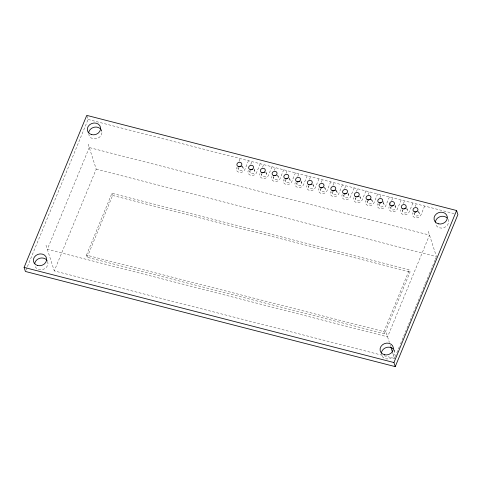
<?xml version="1.0" encoding="UTF-8"?>
<svg xmlns="http://www.w3.org/2000/svg" width="482" height="482" viewBox="0 0 482 482"><rect width="100%" height="100%" fill="white"/><g stroke="black" fill="none" stroke-linecap="round" stroke-linejoin="round"><path stroke-width="0.36" stroke-dasharray="2.41 1.81" d="M25.986 270.089L27.131 267.311M27.414 266.618L88.073 119.458L86.977 116.06M399.367 346.672L394.517 358.439L54.273 270.902L96.219 169.134L87.959 143.479M86.453 255.111L111.932 193.288L409.369 269.812L410.068 271.969L384.588 333.791L87.146 257.268L86.453 255.111L383.889 331.634L384.588 333.791M87.146 257.268L112.625 195.451L111.932 193.288M239.036 161.313L240.163 158.584M248.483 160.723L244.832 169.592A4.501 3.886 -17.8 0 1 239.102 172.321A4.501 3.886 -17.8 0 1 236.505 167.453M250.779 164.332L251.905 161.603M260.226 163.747L256.569 172.616A4.501 3.886 -17.8 0 1 250.845 175.346A4.501 3.886 -17.8 0 1 248.248 170.471M262.521 167.356L263.648 164.627M271.969 166.766L268.311 175.635A4.501 3.886 -17.8 0 1 262.588 178.364A4.501 3.886 -17.8 0 1 259.991 173.496M274.264 170.375L275.391 167.646M283.711 169.785L280.054 178.653A4.501 3.886 -17.8 0 1 274.33 181.383A4.501 3.886 -17.8 0 1 271.734 176.514M286.007 173.393L287.133 170.67M295.454 172.809L291.797 181.678A4.501 3.886 -17.8 0 1 286.073 184.407A4.501 3.886 -17.8 0 1 283.476 179.533M297.749 176.418L298.876 173.689M307.197 175.828L303.54 184.696A4.501 3.886 -17.8 0 1 297.81 187.426A4.501 3.886 -17.8 0 1 295.219 182.558M309.492 179.437L310.613 176.707M318.939 178.852L315.282 187.715A4.501 3.886 -17.8 0 1 309.552 190.45A4.501 3.886 -17.8 0 1 306.962 185.576M321.235 182.461L322.356 179.732M330.676 181.871L327.025 190.739A4.501 3.886 -17.8 0 1 321.295 193.469A4.501 3.886 -17.8 0 1 318.704 188.601M332.978 185.48L334.098 182.75M342.419 184.889L338.768 193.758A4.501 3.886 -17.8 0 1 333.038 196.487A4.501 3.886 -17.8 0 1 330.447 191.619M344.714 188.498L345.841 185.775M354.162 187.914L350.51 196.783A4.501 3.886 -17.8 0 1 344.781 199.512A4.501 3.886 -17.8 0 1 342.184 194.638M356.457 191.523L357.584 188.793M365.904 190.932L362.247 199.801A4.501 3.886 -17.8 0 1 356.523 202.53A4.501 3.886 -17.8 0 1 353.927 197.662M368.2 194.541L369.326 191.812M377.647 193.957L373.99 202.82A4.501 3.886 -17.8 0 1 368.266 205.555A4.501 3.886 -17.8 0 1 365.669 200.681M379.943 197.566L381.069 194.836M389.39 196.975L385.733 205.844A4.501 3.886 -17.8 0 1 380.009 208.573A4.501 3.886 -17.8 0 1 377.412 203.705M389.715 205.356L390.559 203.314M391.685 200.584L392.812 197.855M401.132 199.994L397.475 208.863A4.501 3.886 -17.8 0 1 391.752 211.592A4.501 3.886 -17.8 0 1 389.155 206.724M403.428 203.603L404.555 200.874M412.875 203.018L409.218 211.887A4.501 3.886 -17.8 0 1 403.488 214.617A4.501 3.886 -17.8 0 1 400.897 209.742M415.171 206.627L416.291 203.898M424.618 206.037L420.961 214.906A4.501 3.886 -17.8 0 1 415.231 217.635A4.501 3.886 -17.8 0 1 412.64 212.767M383.889 331.634L409.369 269.812M400.512 343.901L425.335 283.669M425.624 282.976L429.046 274.668M429.329 273.975L435.035 260.129M435.324 259.437L436.18 257.364M88.073 119.458L454.285 213.671M96.219 169.134L436.463 256.671L428.203 231.011M112.625 195.451L410.068 271.969M418.581 211.255L419.238 213.297M413.924 213.02L414.363 214.376M406.621 207.555L407.495 210.273M402.181 209.995L402.621 211.357M395.095 205.218L395.752 207.254M390.444 206.977L390.878 208.332M383.136 201.512L384.009 204.229M378.701 203.952L379.135 205.314M371.61 199.174L372.267 201.211M366.959 200.934L367.392 202.295M359.867 196.15L360.524 198.192M355.216 197.915L355.65 199.271M348.131 193.131L348.781 195.168M393.957 349.595L394.613 351.631M343.473 194.891L343.913 196.252M386.257 332.779L389.36 342.425M390.257 345.208L390.709 346.606M392.728 352.872L394.517 358.439M336.388 190.113L337.045 192.149M331.73 191.872L332.17 193.228M324.645 187.088L325.302 189.125M319.988 188.848L320.428 190.209M312.902 184.07L313.559 186.106M308.245 185.829L308.685 187.191M301.16 181.045L301.816 183.088M296.502 182.811L296.942 184.166M289.417 178.027L290.074 180.063M284.76 179.786L285.199 181.148M277.674 175.008L278.331 177.045M273.023 176.767L273.457 178.123M265.931 171.984L266.588 174.026M261.28 173.743L261.714 175.105M254.189 168.965L254.845 171.002M249.537 170.724L249.971 172.086M242.452 165.941L243.103 167.983M237.795 167.706L238.235 169.062M101.202 129.489L101.859 131.526M46.013 245.248L54.273 270.902M289.073 178.72A2.5 2.157 -17.8 0 1 289.646 181.726A2.5 2.157 -17.8 0 1 286.2 182.491A2.5 2.157 -17.8 0 1 285.627 179.485M406.495 208.929A2.5 2.157 -17.8 0 1 407.067 211.935A2.5 2.157 -17.8 0 1 403.621 212.701A2.5 2.157 -17.8 0 1 403.048 209.694M47.61 261.455A6.748 5.832 -17.8 0 1 42.976 269.48A6.748 5.832 -17.8 0 1 34.74 265.353M100.431 128.851A6.748 5.832 -17.8 0 1 98.027 138.153A6.748 5.832 -17.8 0 1 88.7 134.448M418.237 211.947A2.5 2.157 -17.8 0 1 418.81 214.954A2.5 2.157 -17.8 0 1 415.363 215.719A2.5 2.157 -17.8 0 1 414.791 212.713M394.113 350.197A6.748 5.832 -17.8 0 1 389.119 358.831A6.748 5.832 -17.8 0 1 381.401 353.017M242.109 166.639A2.5 2.157 -17.8 0 1 242.675 169.646A2.5 2.157 -17.8 0 1 239.229 170.405A2.5 2.157 -17.8 0 1 238.662 167.399M448.067 219.286A6.748 5.832 -17.8 0 1 443.928 227.685A6.748 5.832 -17.8 0 1 435.415 223.642M394.752 205.91A2.5 2.157 -17.8 0 1 395.324 208.917A2.5 2.157 -17.8 0 1 391.878 209.682A2.5 2.157 -17.8 0 1 391.306 206.676M265.594 172.677A2.5 2.157 -17.8 0 1 266.16 175.683A2.5 2.157 -17.8 0 1 262.714 176.448A2.5 2.157 -17.8 0 1 262.148 173.442M383.015 202.886A2.5 2.157 -17.8 0 1 383.582 205.892A2.5 2.157 -17.8 0 1 380.135 206.657A2.5 2.157 -17.8 0 1 379.569 203.651M253.851 169.658A2.5 2.157 -17.8 0 1 254.418 172.664A2.5 2.157 -17.8 0 1 250.971 173.43A2.5 2.157 -17.8 0 1 250.405 170.423M312.559 184.763A2.5 2.157 -17.8 0 1 313.131 187.769A2.5 2.157 -17.8 0 1 309.685 188.534A2.5 2.157 -17.8 0 1 309.113 185.528M300.816 181.738A2.5 2.157 -17.8 0 1 301.389 184.745A2.5 2.157 -17.8 0 1 297.942 185.51A2.5 2.157 -17.8 0 1 297.37 182.503M347.787 193.824A2.5 2.157 -17.8 0 1 348.353 196.831A2.5 2.157 -17.8 0 1 344.907 197.596A2.5 2.157 -17.8 0 1 344.341 194.589M277.331 175.701A2.5 2.157 -17.8 0 1 277.903 178.708A2.5 2.157 -17.8 0 1 274.457 179.473A2.5 2.157 -17.8 0 1 273.884 176.466M359.53 196.843A2.5 2.157 -17.8 0 1 360.096 199.849A2.5 2.157 -17.8 0 1 356.65 200.614A2.5 2.157 -17.8 0 1 356.084 197.608M324.302 187.781A2.5 2.157 -17.8 0 1 324.868 190.788A2.5 2.157 -17.8 0 1 321.422 191.553A2.5 2.157 -17.8 0 1 320.855 188.546M371.273 199.867A2.5 2.157 -17.8 0 1 371.839 202.874A2.5 2.157 -17.8 0 1 368.393 203.639A2.5 2.157 -17.8 0 1 367.826 200.633M336.044 190.806A2.5 2.157 -17.8 0 1 336.611 193.812A2.5 2.157 -17.8 0 1 333.164 194.577A2.5 2.157 -17.8 0 1 332.598 191.571M89.272 147.552L47.326 249.321L387.57 336.858L429.516 235.089L89.272 147.552"/><path stroke-width="0.72" d="M24.1 267.402L86.76 115.379L456.587 210.526L457.9 214.598L395.24 366.621L25.413 271.474L24.1 267.402L393.927 362.542L395.24 366.621M393.927 362.542L456.587 210.526M390.932 347.299L392.499 352.173M286.073 179.033A2.5 2.157 -17.8 0 1 287.881 178.412M435.354 222.112A6.748 5.832 -17.8 0 1 440.054 216.683A6.748 5.832 -17.8 0 1 447.145 218.051M404.037 208.899A2.5 2.157 -17.8 0 1 405.302 208.622M415.231 212.267A2.5 2.157 -17.8 0 1 417.044 211.64M88.64 132.912A6.748 5.832 -17.8 0 1 93.339 127.483A6.748 5.832 -17.8 0 1 100.431 128.851M34.686 263.817A6.748 5.832 -17.8 0 1 39.952 258.219A6.748 5.832 -17.8 0 1 47.134 260.557M381.401 353.017A6.748 5.832 -17.8 0 1 386.1 347.588A6.748 5.832 -17.8 0 1 393.192 348.956M250.845 169.971A2.5 2.157 -17.8 0 1 252.652 169.351M263.136 172.652A2.5 2.157 -17.8 0 1 264.395 172.369M368.266 200.181A2.5 2.157 -17.8 0 1 370.7 199.638M239.102 166.953A2.5 2.157 -17.8 0 1 241.536 166.411M344.781 194.138A2.5 2.157 -17.8 0 1 346.588 193.517M310.101 184.733A2.5 2.157 -17.8 0 1 311.366 184.455M391.752 206.224A2.5 2.157 -17.8 0 1 393.559 205.603M321.295 188.101A2.5 2.157 -17.8 0 1 323.103 187.474M333.038 191.119A2.5 2.157 -17.8 0 1 335.478 190.577M274.879 175.671A2.5 2.157 -17.8 0 1 276.138 175.394M357.072 196.819A2.5 2.157 -17.8 0 1 358.331 196.536M297.81 182.057A2.5 2.157 -17.8 0 1 299.623 181.431M380.009 203.199A2.5 2.157 -17.8 0 1 381.816 202.579M402.874 208.851A2.5 2.157 -17.8 0 0 406.181 206.2A2.5 2.157 -17.8 0 0 402.181 205.169A2.5 2.157 -17.8 0 0 402.874 208.851M238.488 166.555A2.5 2.157 -17.8 0 0 241.795 163.904A2.5 2.157 -17.8 0 0 237.789 162.874A2.5 2.157 -17.8 0 0 238.488 166.555M332.423 190.721A2.5 2.157 -17.8 0 0 335.731 188.07A2.5 2.157 -17.8 0 0 331.724 187.04A2.5 2.157 -17.8 0 0 332.423 190.721M367.646 199.789A2.5 2.157 -17.8 0 0 370.953 197.132A2.5 2.157 -17.8 0 0 366.953 196.102A2.5 2.157 -17.8 0 0 367.646 199.789M438.331 223.811A6.748 5.832 -17.8 0 0 447.26 216.647A6.748 5.832 -17.8 0 0 436.451 213.869A6.748 5.832 -17.8 0 0 438.331 223.811M384.371 354.716A6.748 5.832 -17.8 0 0 393.3 347.552A6.748 5.832 -17.8 0 0 382.491 344.775A6.748 5.832 -17.8 0 0 384.371 354.716M414.616 211.869A2.5 2.157 -17.8 0 0 417.924 209.218A2.5 2.157 -17.8 0 0 413.918 208.188A2.5 2.157 -17.8 0 0 414.616 211.869M91.616 134.611A6.748 5.832 -17.8 0 0 100.545 127.447A6.748 5.832 -17.8 0 0 89.736 124.669A6.748 5.832 -17.8 0 0 91.616 134.611M37.656 265.516A6.748 5.832 -17.8 0 0 46.585 258.358A6.748 5.832 -17.8 0 0 35.776 255.574A6.748 5.832 -17.8 0 0 37.656 265.516M308.938 184.684A2.5 2.157 -17.8 0 0 312.246 182.027A2.5 2.157 -17.8 0 0 308.239 181.003A2.5 2.157 -17.8 0 0 308.938 184.684M355.909 196.764A2.5 2.157 -17.8 0 0 359.217 194.113A2.5 2.157 -17.8 0 0 355.21 193.083A2.5 2.157 -17.8 0 0 355.909 196.764M344.166 193.746A2.5 2.157 -17.8 0 0 347.474 191.095A2.5 2.157 -17.8 0 0 343.467 190.065A2.5 2.157 -17.8 0 0 344.166 193.746M391.131 205.826A2.5 2.157 -17.8 0 0 394.439 203.175A2.5 2.157 -17.8 0 0 390.438 202.145A2.5 2.157 -17.8 0 0 391.131 205.826M379.388 202.808A2.5 2.157 -17.8 0 0 382.696 200.157A2.5 2.157 -17.8 0 0 378.695 199.126A2.5 2.157 -17.8 0 0 379.388 202.808M320.681 187.703A2.5 2.157 -17.8 0 0 323.988 185.052A2.5 2.157 -17.8 0 0 319.982 184.022A2.5 2.157 -17.8 0 0 320.681 187.703M297.195 181.66A2.5 2.157 -17.8 0 0 300.503 179.009A2.5 2.157 -17.8 0 0 296.502 177.978A2.5 2.157 -17.8 0 0 297.195 181.66M285.452 178.641A2.5 2.157 -17.8 0 0 288.76 175.99A2.5 2.157 -17.8 0 0 284.76 174.96A2.5 2.157 -17.8 0 0 285.452 178.641M273.71 175.623A2.5 2.157 -17.8 0 0 277.017 172.966A2.5 2.157 -17.8 0 0 273.017 171.935A2.5 2.157 -17.8 0 0 273.71 175.623M261.967 172.598A2.5 2.157 -17.8 0 0 265.275 169.947A2.5 2.157 -17.8 0 0 261.274 168.917A2.5 2.157 -17.8 0 0 261.967 172.598M250.23 169.58A2.5 2.157 -17.8 0 0 253.532 166.929A2.5 2.157 -17.8 0 0 249.531 165.898A2.5 2.157 -17.8 0 0 250.23 169.58"/></g></svg>
